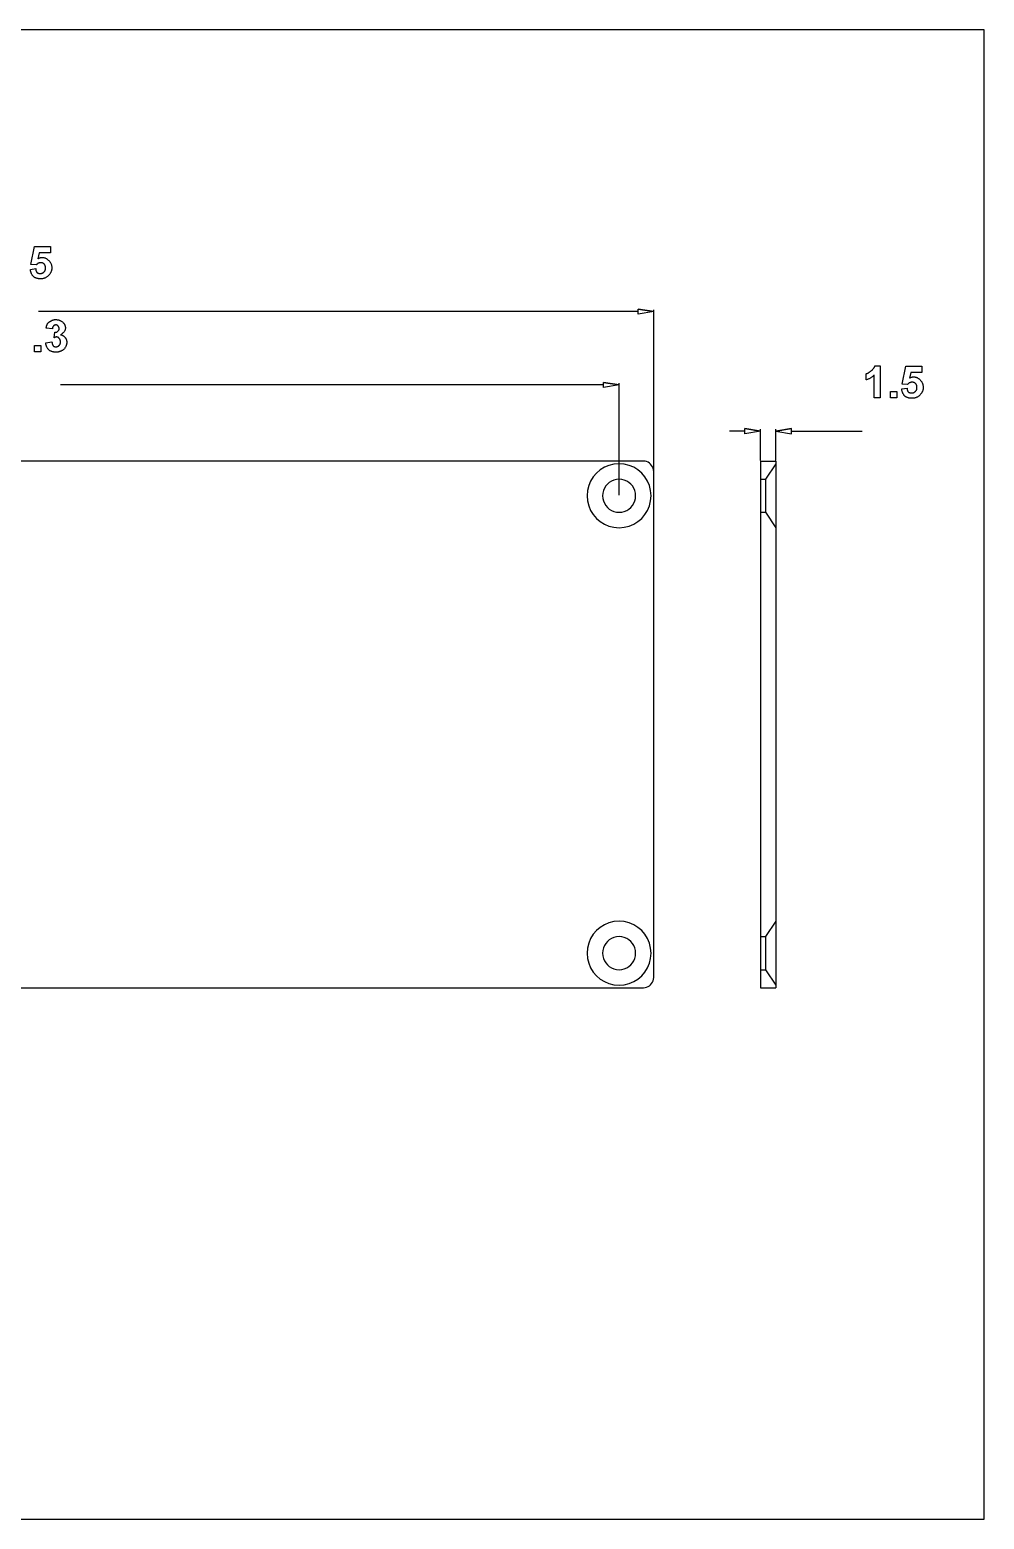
# Model space of a CAD drawing. Extents: x 0 to 21.1, y 0 to 5.7.
# Drawn here: x 17.56 to 21.12, y 0 to 5.56 of the extents above; entities that cross this region are included whole.
import ezdxf

# ---------------------------------------------------------------- set-up
doc = ezdxf.new("R2010")
doc.units = 0
doc.header["$MEASUREMENT"] = 0
doc.linetypes.add('AUSGEZOGEN', pattern=[0])
doc.layers.get('0').update_dxf_attribs({"linetype": 'AUSGEZOGEN'})

msp = doc.modelspace()

# ---------------------------------------------------------------- linework, layer by layer
for points in [[(0, 0), (21.125, 0), (21.125, 0), (21.125, 5.5556), (21.125, 5.5556), (0, 5.5556), (0, 0)], [(17.5664, 4.6616), (17.5864, 4.665), (17.5864, 4.665), (17.5864, 4.6637), (17.5864, 4.6637), (17.5864, 4.6625), (17.5864, 4.6625), (17.5865, 4.6614), (17.5865, 4.6614), (17.5867, 4.6603), (17.5867, 4.6603), (17.5868, 4.6592), (17.5868, 4.6592), (17.5871, 4.6582), (17.5871, 4.6582), (17.5873, 4.6572), (17.5873, 4.6572), (17.5876, 4.6562), (17.5876, 4.6562), (17.5879, 4.6553), (17.5879, 4.6553), (17.5883, 4.6544), (17.5883, 4.6544), (17.5887, 4.6536), (17.5887, 4.6536), (17.5892, 4.6528), (17.5892, 4.6528), (17.5897, 4.652), (17.5897, 4.652), (17.5902, 4.6513), (17.5902, 4.6513), (17.5908, 4.6506), (17.5908, 4.6506), (17.5914, 4.65), (17.5914, 4.65), (17.592, 4.6495), (17.592, 4.6495), (17.5926, 4.6492), (17.5926, 4.6492), (17.5933, 4.6488), (17.5933, 4.6488), (17.594, 4.6485), (17.594, 4.6485), (17.5946, 4.6482), (17.5946, 4.6482), (17.5953, 4.6479), (17.5953, 4.6479), (17.5961, 4.6477), (17.5961, 4.6477), (17.5968, 4.6475), (17.5968, 4.6475), (17.5975, 4.6473), (17.5975, 4.6473), (17.5983, 4.6471), (17.5983, 4.6471), (17.599, 4.6469), (17.599, 4.6469), (17.5998, 4.6468), (17.5998, 4.6468), (17.6006, 4.6467), (17.6006, 4.6467), (17.6014, 4.6467), (17.6014, 4.6467), (17.6022, 4.6466), (17.6022, 4.6466), (17.603, 4.6466), (17.603, 4.6466), (17.6041, 4.6466), (17.6041, 4.6466), (17.6051, 4.6467), (17.6051, 4.6467), (17.606, 4.6468), (17.606, 4.6468), (17.607, 4.6469), (17.607, 4.6469), (17.6079, 4.6471), (17.6079, 4.6471), (17.6088, 4.6473), (17.6088, 4.6473), (17.6097, 4.6476), (17.6097, 4.6476), (17.6105, 4.6479), (17.6105, 4.6479), (17.6113, 4.6482), (17.6113, 4.6482), (17.6121, 4.6486), (17.6121, 4.6486), (17.6129, 4.649), (17.6129, 4.649), (17.6137, 4.6494), (17.6137, 4.6494), (17.6144, 4.6499), (17.6144, 4.6499), (17.6151, 4.6504), (17.6151, 4.6504), (17.6157, 4.651), (17.6157, 4.651), (17.6164, 4.6516), (17.6164, 4.6516), (17.6172, 4.6523), (17.6172, 4.6523), (17.6179, 4.6529), (17.6179, 4.6529), (17.6186, 4.6537), (17.6186, 4.6537), (17.6193, 4.6544), (17.6193, 4.6544), (17.6199, 4.6552), (17.6199, 4.6552), (17.6204, 4.6561), (17.6204, 4.6561), (17.6209, 4.657), (17.6209, 4.657), (17.6214, 4.6579), (17.6214, 4.6579), (17.6218, 4.6588), (17.6218, 4.6588), (17.6221, 4.6598), (17.6221, 4.6598), (17.6224, 4.6609), (17.6224, 4.6609), (17.6226, 4.6619), (17.6226, 4.6619), (17.6228, 4.663), (17.6228, 4.663), (17.6229, 4.6642), (17.6229, 4.6642), (17.623, 4.6654), (17.623, 4.6654), (17.623, 4.6666), (17.623, 4.6666), (17.623, 4.6678), (17.623, 4.6678), (17.6229, 4.669), (17.6229, 4.669), (17.6229, 4.6702), (17.6229, 4.6702), (17.6227, 4.6713), (17.6227, 4.6713), (17.6225, 4.6724), (17.6225, 4.6724), (17.6223, 4.6734), (17.6223, 4.6734), (17.6221, 4.6744), (17.6221, 4.6744), (17.6218, 4.6754), (17.6218, 4.6754), (17.6214, 4.6763), (17.6214, 4.6763), (17.6211, 4.6772), (17.6211, 4.6772), (17.6207, 4.678), (17.6207, 4.678), (17.6202, 4.6788), (17.6202, 4.6788), (17.6197, 4.6796), (17.6197, 4.6796), (17.6192, 4.6803), (17.6192, 4.6803), (17.6186, 4.681), (17.6186, 4.681), (17.618, 4.6816), (17.618, 4.6816), (17.6174, 4.6822), (17.6174, 4.6822), (17.6167, 4.6828), (17.6167, 4.6828), (17.616, 4.6833), (17.616, 4.6833), (17.6153, 4.6838), (17.6153, 4.6838), (17.6146, 4.6843), (17.6146, 4.6843), (17.6138, 4.6847), (17.6138, 4.6847), (17.613, 4.685), (17.613, 4.685), (17.6122, 4.6854), (17.6122, 4.6854), (17.6113, 4.6857), (17.6113, 4.6857), (17.6105, 4.6859), (17.6105, 4.6859), (17.6096, 4.6861), (17.6096, 4.6861), (17.6087, 4.6863), (17.6087, 4.6863), (17.6077, 4.6864), (17.6077, 4.6864), (17.6067, 4.6865), (17.6067, 4.6865), (17.6057, 4.6866), (17.6057, 4.6866), (17.6047, 4.6866), (17.6047, 4.6866), (17.6035, 4.6866), (17.6035, 4.6866), (17.6022, 4.6865), (17.6022, 4.6865), (17.6011, 4.6863), (17.6011, 4.6863), (17.5999, 4.6861), (17.5999, 4.6861), (17.5988, 4.6858), (17.5988, 4.6858), (17.5977, 4.6854), (17.5977, 4.6854), (17.5966, 4.685), (17.5966, 4.685), (17.5955, 4.6845), (17.5955, 4.6845), (17.5945, 4.684), (17.5945, 4.684), (17.5935, 4.6834), (17.5935, 4.6834), (17.5925, 4.6827), (17.5925, 4.6827), (17.5916, 4.6819), (17.5916, 4.6819), (17.5906, 4.6811), (17.5906, 4.6811), (17.5897, 4.6802), (17.5897, 4.6802), (17.5889, 4.6793), (17.5889, 4.6793), (17.588, 4.6783), (17.588, 4.6783), (17.568, 4.68), (17.568, 4.68), (17.5814, 4.7466), (17.5814, 4.7466), (17.6414, 4.7466), (17.6414, 4.7466), (17.6414, 4.7233), (17.6414, 4.7233), (17.5997, 4.7233), (17.5997, 4.7233), (17.5947, 4.7016), (17.5947, 4.7016), (17.5957, 4.7022), (17.5957, 4.7022), (17.5968, 4.7028), (17.5968, 4.7028), (17.5978, 4.7033), (17.5978, 4.7033), (17.5988, 4.7038), (17.5988, 4.7038), (17.5997, 4.7043), (17.5997, 4.7043), (17.6007, 4.7047), (17.6007, 4.7047), (17.6017, 4.705), (17.6017, 4.705), (17.6026, 4.7054), (17.6026, 4.7054), (17.6035, 4.7057), (17.6035, 4.7057), (17.6045, 4.7059), (17.6045, 4.7059), (17.6054, 4.7061), (17.6054, 4.7061), (17.6063, 4.7063), (17.6063, 4.7063), (17.6071, 4.7064), (17.6071, 4.7064), (17.608, 4.7065), (17.608, 4.7065), (17.6089, 4.7066), (17.6089, 4.7066), (17.6097, 4.7066), (17.6097, 4.7066), (17.6115, 4.7066), (17.6115, 4.7066), (17.6134, 4.7064), (17.6134, 4.7064), (17.6151, 4.7062), (17.6151, 4.7062), (17.6169, 4.7059), (17.6169, 4.7059), (17.6186, 4.7055), (17.6186, 4.7055), (17.6202, 4.705), (17.6202, 4.705), (17.6219, 4.7044), (17.6219, 4.7044), (17.6234, 4.7037), (17.6234, 4.7037), (17.625, 4.7029), (17.625, 4.7029), (17.6265, 4.7021), (17.6265, 4.7021), (17.628, 4.7011), (17.628, 4.7011), (17.6294, 4.7001), (17.6294, 4.7001), (17.6308, 4.6989), (17.6308, 4.6989), (17.6321, 4.6977), (17.6321, 4.6977), (17.6334, 4.6964), (17.6334, 4.6964), (17.6347, 4.695), (17.6347, 4.695), (17.6361, 4.6937), (17.6361, 4.6937), (17.6374, 4.6923), (17.6374, 4.6923), (17.6387, 4.6909), (17.6387, 4.6909), (17.6398, 4.6894), (17.6398, 4.6894), (17.6408, 4.6879), (17.6408, 4.6879), (17.6418, 4.6863), (17.6418, 4.6863), (17.6427, 4.6846), (17.6427, 4.6846), (17.6434, 4.6829), (17.6434, 4.6829), (17.6441, 4.6811), (17.6441, 4.6811), (17.6447, 4.6792), (17.6447, 4.6792), (17.6452, 4.6773), (17.6452, 4.6773), (17.6456, 4.6753), (17.6456, 4.6753), (17.6459, 4.6732), (17.6459, 4.6732), (17.6462, 4.6711), (17.6462, 4.6711), (17.6463, 4.6689), (17.6463, 4.6689), (17.6464, 4.6666), (17.6464, 4.6666), (17.6463, 4.665), (17.6463, 4.665), (17.6462, 4.6633), (17.6462, 4.6633), (17.646, 4.6617), (17.646, 4.6617), (17.6457, 4.6601), (17.6457, 4.6601), (17.6454, 4.6584), (17.6454, 4.6584), (17.645, 4.6569), (17.645, 4.6569), (17.6444, 4.6553), (17.6444, 4.6553), (17.6439, 4.6537), (17.6439, 4.6537), (17.6432, 4.6521), (17.6432, 4.6521), (17.6425, 4.6506), (17.6425, 4.6506), (17.6416, 4.6491), (17.6416, 4.6491), (17.6407, 4.6476), (17.6407, 4.6476), (17.6398, 4.6461), (17.6398, 4.6461), (17.6387, 4.6446), (17.6387, 4.6446), (17.6376, 4.6431), (17.6376, 4.6431), (17.6364, 4.6416), (17.6364, 4.6416), (17.6349, 4.6398), (17.6349, 4.6398), (17.6333, 4.6381), (17.6333, 4.6381), (17.6317, 4.6365), (17.6317, 4.6365), (17.63, 4.6351), (17.63, 4.6351), (17.6283, 4.6337), (17.6283, 4.6337), (17.6264, 4.6325), (17.6264, 4.6325), (17.6246, 4.6314), (17.6246, 4.6314), (17.6226, 4.6304), (17.6226, 4.6304), (17.6206, 4.6295), (17.6206, 4.6295), (17.6185, 4.6287), (17.6185, 4.6287), (17.6164, 4.6281), (17.6164, 4.6281), (17.6142, 4.6276), (17.6142, 4.6276), (17.6119, 4.6271), (17.6119, 4.6271), (17.6096, 4.6269), (17.6096, 4.6269), (17.6072, 4.6267), (17.6072, 4.6267), (17.6047, 4.6266), (17.6047, 4.6266), (17.6026, 4.6267), (17.6026, 4.6267), (17.6006, 4.6267), (17.6006, 4.6267), (17.5987, 4.6269), (17.5987, 4.6269), (17.5968, 4.6271), (17.5968, 4.6271), (17.5949, 4.6274), (17.5949, 4.6274), (17.5931, 4.6278), (17.5931, 4.6278), (17.5914, 4.6282), (17.5914, 4.6282), (17.5897, 4.6287), (17.5897, 4.6287), (17.5881, 4.6293), (17.5881, 4.6293), (17.5865, 4.6299), (17.5865, 4.6299), (17.5849, 4.6306), (17.5849, 4.6306), (17.5834, 4.6313), (17.5834, 4.6313), (17.582, 4.6321), (17.582, 4.6321), (17.5806, 4.633), (17.5806, 4.633), (17.5793, 4.6339), (17.5793, 4.6339), (17.578, 4.635), (17.578, 4.635), (17.5768, 4.6362), (17.5768, 4.6362), (17.5757, 4.6376), (17.5757, 4.6376), (17.5746, 4.6389), (17.5746, 4.6389), (17.5735, 4.6404), (17.5735, 4.6404), (17.5726, 4.6419), (17.5726, 4.6419), (17.5717, 4.6434), (17.5717, 4.6434), (17.5709, 4.645), (17.5709, 4.645), (17.5701, 4.6466), (17.5701, 4.6466), (17.5694, 4.6483), (17.5694, 4.6483), (17.5688, 4.6501), (17.5688, 4.6501), (17.5682, 4.6519), (17.5682, 4.6519), (17.5677, 4.6537), (17.5677, 4.6537), (17.5673, 4.6556), (17.5673, 4.6556), (17.5669, 4.6576), (17.5669, 4.6576), (17.5666, 4.6596), (17.5666, 4.6596), (17.5664, 4.6616), (17.5664, 4.6616), (17.5664, 4.6616)], [(19.834, 4.5043), (17.5967, 4.5043)], [(19.834, 4.5139), (19.8918, 4.5043), (19.834, 4.5139), (19.8918, 4.5043), (19.8918, 4.5043), (19.834, 4.5139), (19.8918, 4.5043), (19.834, 4.4946), (19.834, 4.5139)], [(19.8918, 3.9105), (19.8918, 4.5112)], [(17.6238, 4.3881), (17.6471, 4.3914), (17.6471, 4.3914), (17.6471, 4.3902), (17.6471, 4.3902), (17.6472, 4.389), (17.6472, 4.389), (17.6473, 4.3878), (17.6473, 4.3878), (17.6474, 4.3867), (17.6474, 4.3867), (17.6476, 4.3856), (17.6476, 4.3856), (17.6478, 4.3846), (17.6478, 4.3846), (17.6481, 4.3836), (17.6481, 4.3836), (17.6484, 4.3826), (17.6484, 4.3826), (17.6487, 4.3817), (17.6487, 4.3817), (17.6491, 4.3809), (17.6491, 4.3809), (17.6495, 4.38), (17.6495, 4.38), (17.6499, 4.3792), (17.6499, 4.3792), (17.6504, 4.3784), (17.6504, 4.3784), (17.6509, 4.3777), (17.6509, 4.3777), (17.6515, 4.377), (17.6515, 4.377), (17.6521, 4.3764), (17.6521, 4.3764), (17.6526, 4.376), (17.6526, 4.376), (17.653, 4.3756), (17.653, 4.3756), (17.6535, 4.3753), (17.6535, 4.3753), (17.654, 4.3749), (17.654, 4.3749), (17.6545, 4.3746), (17.6545, 4.3746), (17.6551, 4.3744), (17.6551, 4.3744), (17.6557, 4.3741), (17.6557, 4.3741), (17.6563, 4.3739), (17.6563, 4.3739), (17.6569, 4.3737), (17.6569, 4.3737), (17.6576, 4.3735), (17.6576, 4.3735), (17.6583, 4.3734), (17.6583, 4.3734), (17.659, 4.3733), (17.659, 4.3733), (17.6597, 4.3732), (17.6597, 4.3732), (17.6605, 4.3731), (17.6605, 4.3731), (17.6613, 4.3731), (17.6613, 4.3731), (17.6621, 4.3731), (17.6621, 4.3731), (17.6629, 4.3731), (17.6629, 4.3731), (17.6638, 4.3731), (17.6638, 4.3731), (17.6646, 4.3732), (17.6646, 4.3732), (17.6654, 4.3734), (17.6654, 4.3734), (17.6661, 4.3736), (17.6661, 4.3736), (17.6669, 4.3738), (17.6669, 4.3738), (17.6676, 4.374), (17.6676, 4.374), (17.6684, 4.3743), (17.6684, 4.3743), (17.6691, 4.3746), (17.6691, 4.3746), (17.6698, 4.375), (17.6698, 4.375), (17.6705, 4.3754), (17.6705, 4.3754), (17.6712, 4.3759), (17.6712, 4.3759), (17.6719, 4.3764), (17.6719, 4.3764), (17.6725, 4.3769), (17.6725, 4.3769), (17.6732, 4.3775), (17.6732, 4.3775), (17.6738, 4.3781), (17.6738, 4.3781), (17.6744, 4.3787), (17.6744, 4.3787), (17.675, 4.3794), (17.675, 4.3794), (17.6755, 4.3801), (17.6755, 4.3801), (17.676, 4.3808), (17.676, 4.3808), (17.6764, 4.3815), (17.6764, 4.3815), (17.6768, 4.3823), (17.6768, 4.3823), (17.6772, 4.3831), (17.6772, 4.3831), (17.6775, 4.3839), (17.6775, 4.3839), (17.6778, 4.3847), (17.6778, 4.3847), (17.6781, 4.3856), (17.6781, 4.3856), (17.6783, 4.3865), (17.6783, 4.3865), (17.6785, 4.3874), (17.6785, 4.3874), (17.6786, 4.3884), (17.6786, 4.3884), (17.6787, 4.3894), (17.6787, 4.3894), (17.6788, 4.3904), (17.6788, 4.3904), (17.6788, 4.3914), (17.6788, 4.3914), (17.6788, 4.3924), (17.6788, 4.3924), (17.6787, 4.3934), (17.6787, 4.3934), (17.6786, 4.3944), (17.6786, 4.3944), (17.6785, 4.3954), (17.6785, 4.3954), (17.6783, 4.3963), (17.6783, 4.3963), (17.6781, 4.3972), (17.6781, 4.3972), (17.6778, 4.3981), (17.6778, 4.3981), (17.6775, 4.3989), (17.6775, 4.3989), (17.6772, 4.3997), (17.6772, 4.3997), (17.6768, 4.4005), (17.6768, 4.4005), (17.6764, 4.4013), (17.6764, 4.4013), (17.676, 4.402), (17.676, 4.402), (17.6755, 4.4027), (17.6755, 4.4027), (17.675, 4.4034), (17.675, 4.4034), (17.6744, 4.4041), (17.6744, 4.4041), (17.6738, 4.4047), (17.6738, 4.4047), (17.6734, 4.4053), (17.6734, 4.4053), (17.6729, 4.4059), (17.6729, 4.4059), (17.6724, 4.4064), (17.6724, 4.4064), (17.6719, 4.4069), (17.6719, 4.4069), (17.6714, 4.4074), (17.6714, 4.4074), (17.6708, 4.4078), (17.6708, 4.4078), (17.6702, 4.4082), (17.6702, 4.4082), (17.6696, 4.4085), (17.6696, 4.4085), (17.669, 4.4088), (17.669, 4.4088), (17.6683, 4.409), (17.6683, 4.409), (17.6676, 4.4092), (17.6676, 4.4092), (17.6669, 4.4094), (17.6669, 4.4094), (17.6662, 4.4096), (17.6662, 4.4096), (17.6654, 4.4097), (17.6654, 4.4097), (17.6646, 4.4097), (17.6646, 4.4097), (17.6638, 4.4097), (17.6638, 4.4097), (17.6634, 4.4097), (17.6634, 4.4097), (17.6629, 4.4097), (17.6629, 4.4097), (17.6625, 4.4096), (17.6625, 4.4096), (17.662, 4.4095), (17.662, 4.4095), (17.6615, 4.4094), (17.6615, 4.4094), (17.6611, 4.4093), (17.6611, 4.4093), (17.6606, 4.4091), (17.6606, 4.4091), (17.66, 4.4089), (17.66, 4.4089), (17.6595, 4.4087), (17.6595, 4.4087), (17.659, 4.4084), (17.659, 4.4084), (17.6584, 4.4082), (17.6584, 4.4082), (17.6579, 4.4079), (17.6579, 4.4079), (17.6573, 4.4075), (17.6573, 4.4075), (17.6567, 4.4072), (17.6567, 4.4072), (17.6561, 4.4068), (17.6561, 4.4068), (17.6555, 4.4064), (17.6555, 4.4064), (17.6571, 4.4281), (17.6571, 4.4281), (17.6581, 4.4279), (17.6581, 4.4279), (17.6591, 4.4278), (17.6591, 4.4278), (17.6601, 4.4277), (17.6601, 4.4277), (17.661, 4.4276), (17.661, 4.4276), (17.6618, 4.4277), (17.6618, 4.4277), (17.6627, 4.4278), (17.6627, 4.4278), (17.6635, 4.4279), (17.6635, 4.4279), (17.6642, 4.4281), (17.6642, 4.4281), (17.6649, 4.4283), (17.6649, 4.4283), (17.6656, 4.4286), (17.6656, 4.4286), (17.6662, 4.4289), (17.6662, 4.4289), (17.6668, 4.4293), (17.6668, 4.4293), (17.6674, 4.4298), (17.6674, 4.4298), (17.6679, 4.4303), (17.6679, 4.4303), (17.6684, 4.4308), (17.6684, 4.4308), (17.6688, 4.4314), (17.6688, 4.4314), (17.6694, 4.4318), (17.6694, 4.4318), (17.67, 4.4323), (17.67, 4.4323), (17.6705, 4.4328), (17.6705, 4.4328), (17.671, 4.4333), (17.671, 4.4333), (17.6714, 4.4338), (17.6714, 4.4338), (17.6718, 4.4344), (17.6718, 4.4344), (17.6722, 4.435), (17.6722, 4.435), (17.6725, 4.4356), (17.6725, 4.4356), (17.6728, 4.4362), (17.6728, 4.4362), (17.6731, 4.4369), (17.6731, 4.4369), (17.6733, 4.4376), (17.6733, 4.4376), (17.6735, 4.4383), (17.6735, 4.4383), (17.6736, 4.439), (17.6736, 4.439), (17.6737, 4.4398), (17.6737, 4.4398), (17.6738, 4.4406), (17.6738, 4.4406), (17.6738, 4.4414), (17.6738, 4.4414), (17.6738, 4.442), (17.6738, 4.442), (17.6737, 4.4426), (17.6737, 4.4426), (17.6737, 4.4432), (17.6737, 4.4432), (17.6736, 4.4438), (17.6736, 4.4438), (17.6735, 4.4444), (17.6735, 4.4444), (17.6733, 4.4449), (17.6733, 4.4449), (17.6732, 4.4455), (17.6732, 4.4455), (17.673, 4.446), (17.673, 4.446), (17.6727, 4.4465), (17.6727, 4.4465), (17.6725, 4.447), (17.6725, 4.447), (17.6722, 4.4475), (17.6722, 4.4475), (17.6719, 4.448), (17.6719, 4.448), (17.6716, 4.4484), (17.6716, 4.4484), (17.6712, 4.4489), (17.6712, 4.4489), (17.6709, 4.4493), (17.6709, 4.4493), (17.6705, 4.4497), (17.6705, 4.4497), (17.67, 4.4503), (17.67, 4.4503), (17.6696, 4.4509), (17.6696, 4.4509), (17.6691, 4.4514), (17.6691, 4.4514), (17.6687, 4.4519), (17.6687, 4.4519), (17.6682, 4.4524), (17.6682, 4.4524), (17.6677, 4.4528), (17.6677, 4.4528), (17.6672, 4.4532), (17.6672, 4.4532), (17.6667, 4.4535), (17.6667, 4.4535), (17.6662, 4.4538), (17.6662, 4.4538), (17.6656, 4.454), (17.6656, 4.454), (17.6651, 4.4542), (17.6651, 4.4542), (17.6645, 4.4544), (17.6645, 4.4544), (17.6639, 4.4546), (17.6639, 4.4546), (17.6633, 4.4547), (17.6633, 4.4547), (17.6627, 4.4547), (17.6627, 4.4547), (17.6621, 4.4547), (17.6621, 4.4547), (17.6613, 4.4547), (17.6613, 4.4547), (17.6605, 4.4547), (17.6605, 4.4547), (17.6597, 4.4546), (17.6597, 4.4546), (17.659, 4.4544), (17.659, 4.4544), (17.6583, 4.4542), (17.6583, 4.4542), (17.6576, 4.454), (17.6576, 4.454), (17.6569, 4.4538), (17.6569, 4.4538), (17.6563, 4.4535), (17.6563, 4.4535), (17.6557, 4.4532), (17.6557, 4.4532), (17.6551, 4.4528), (17.6551, 4.4528), (17.6545, 4.4524), (17.6545, 4.4524), (17.654, 4.4519), (17.654, 4.4519), (17.6535, 4.4514), (17.6535, 4.4514), (17.653, 4.4509), (17.653, 4.4509), (17.6526, 4.4503), (17.6526, 4.4503), (17.6521, 4.4497), (17.6521, 4.4497), (17.6517, 4.4493), (17.6517, 4.4493), (17.6513, 4.4488), (17.6513, 4.4488), (17.651, 4.4484), (17.651, 4.4484), (17.6507, 4.4479), (17.6507, 4.4479), (17.6504, 4.4473), (17.6504, 4.4473), (17.6501, 4.4468), (17.6501, 4.4468), (17.6498, 4.4462), (17.6498, 4.4462), (17.6496, 4.4456), (17.6496, 4.4456), (17.6494, 4.4449), (17.6494, 4.4449), (17.6493, 4.4443), (17.6493, 4.4443), (17.6491, 4.4436), (17.6491, 4.4436), (17.649, 4.4429), (17.649, 4.4429), (17.6489, 4.4421), (17.6489, 4.4421), (17.6488, 4.4413), (17.6488, 4.4413), (17.6488, 4.4406), (17.6488, 4.4406), (17.6488, 4.4397), (17.6488, 4.4397), (17.6255, 4.4431), (17.6255, 4.4431), (17.6257, 4.4443), (17.6257, 4.4443), (17.6259, 4.4455), (17.6259, 4.4455), (17.6261, 4.4467), (17.6261, 4.4467), (17.6264, 4.4479), (17.6264, 4.4479), (17.6267, 4.449), (17.6267, 4.449), (17.6269, 4.4501), (17.6269, 4.4501), (17.6272, 4.4512), (17.6272, 4.4512), (17.6275, 4.4522), (17.6275, 4.4522), (17.6279, 4.4533), (17.6279, 4.4533), (17.6282, 4.4543), (17.6282, 4.4543), (17.6285, 4.4552), (17.6285, 4.4552), (17.6289, 4.4562), (17.6289, 4.4562), (17.6293, 4.4571), (17.6293, 4.4571), (17.6296, 4.458), (17.6296, 4.458), (17.63, 4.4589), (17.63, 4.4589), (17.6305, 4.4597), (17.6305, 4.4597), (17.6311, 4.4606), (17.6311, 4.4606), (17.6318, 4.4613), (17.6318, 4.4613), (17.6324, 4.4621), (17.6324, 4.4621), (17.6332, 4.4629), (17.6332, 4.4629), (17.6339, 4.4636), (17.6339, 4.4636), (17.6347, 4.4643), (17.6347, 4.4643), (17.6355, 4.4649), (17.6355, 4.4649), (17.6363, 4.4656), (17.6363, 4.4656), (17.6371, 4.4662), (17.6371, 4.4662), (17.638, 4.4668), (17.638, 4.4668), (17.6389, 4.4673), (17.6389, 4.4673), (17.6398, 4.4679), (17.6398, 4.4679), (17.6408, 4.4684), (17.6408, 4.4684), (17.6418, 4.4688), (17.6418, 4.4688), (17.6428, 4.4693), (17.6428, 4.4693), (17.6438, 4.4697), (17.6438, 4.4697), (17.6448, 4.4703), (17.6448, 4.4703), (17.6459, 4.4709), (17.6459, 4.4709), (17.6469, 4.4714), (17.6469, 4.4714), (17.648, 4.4719), (17.648, 4.4719), (17.649, 4.4724), (17.649, 4.4724), (17.65, 4.4728), (17.65, 4.4728), (17.6511, 4.4732), (17.6511, 4.4732), (17.6521, 4.4735), (17.6521, 4.4735), (17.6532, 4.4738), (17.6532, 4.4738), (17.6542, 4.474), (17.6542, 4.474), (17.6552, 4.4742), (17.6552, 4.4742), (17.6563, 4.4744), (17.6563, 4.4744), (17.6573, 4.4746), (17.6573, 4.4746), (17.6584, 4.4747), (17.6584, 4.4747), (17.6594, 4.4747), (17.6594, 4.4747), (17.6605, 4.4747), (17.6605, 4.4747), (17.6625, 4.4747), (17.6625, 4.4747), (17.6645, 4.4746), (17.6645, 4.4746), (17.6665, 4.4743), (17.6665, 4.4743), (17.6685, 4.474), (17.6685, 4.474), (17.6704, 4.4736), (17.6704, 4.4736), (17.6723, 4.4731), (17.6723, 4.4731), (17.6741, 4.4725), (17.6741, 4.4725), (17.6759, 4.4718), (17.6759, 4.4718), (17.6776, 4.471), (17.6776, 4.471), (17.6793, 4.4702), (17.6793, 4.4702), (17.681, 4.4692), (17.681, 4.4692), (17.6826, 4.4682), (17.6826, 4.4682), (17.6842, 4.467), (17.6842, 4.467), (17.6858, 4.4658), (17.6858, 4.4658), (17.6873, 4.4645), (17.6873, 4.4645), (17.6888, 4.4631), (17.6888, 4.4631), (17.6898, 4.462), (17.6898, 4.462), (17.6907, 4.4609), (17.6907, 4.4609), (17.6916, 4.4598), (17.6916, 4.4598), (17.6924, 4.4587), (17.6924, 4.4587), (17.6932, 4.4575), (17.6932, 4.4575), (17.6939, 4.4563), (17.6939, 4.4563), (17.6945, 4.4551), (17.6945, 4.4551), (17.695, 4.4539), (17.695, 4.4539), (17.6955, 4.4526), (17.6955, 4.4526), (17.6959, 4.4513), (17.6959, 4.4513), (17.6963, 4.45), (17.6963, 4.45), (17.6966, 4.4487), (17.6966, 4.4487), (17.6968, 4.4473), (17.6968, 4.4473), (17.697, 4.4459), (17.697, 4.4459), (17.6971, 4.4445), (17.6971, 4.4445), (17.6971, 4.4431), (17.6971, 4.4431), (17.697, 4.4412), (17.697, 4.4412), (17.6968, 4.4394), (17.6968, 4.4394), (17.6965, 4.4376), (17.6965, 4.4376), (17.696, 4.4359), (17.696, 4.4359), (17.6953, 4.4342), (17.6953, 4.4342), (17.6945, 4.4325), (17.6945, 4.4325), (17.6936, 4.4309), (17.6936, 4.4309), (17.6925, 4.4293), (17.6925, 4.4293), (17.6913, 4.4278), (17.6913, 4.4278), (17.69, 4.4263), (17.69, 4.4263), (17.6885, 4.4248), (17.6885, 4.4248), (17.6868, 4.4234), (17.6868, 4.4234), (17.685, 4.422), (17.685, 4.422), (17.6831, 4.4206), (17.6831, 4.4206), (17.681, 4.4193), (17.681, 4.4193), (17.6788, 4.4181), (17.6788, 4.4181), (17.68, 4.4178), (17.68, 4.4178), (17.6812, 4.4175), (17.6812, 4.4175), (17.6824, 4.4172), (17.6824, 4.4172), (17.6836, 4.4168), (17.6836, 4.4168), (17.6847, 4.4164), (17.6847, 4.4164), (17.6858, 4.4159), (17.6858, 4.4159), (17.6869, 4.4153), (17.6869, 4.4153), (17.688, 4.4147), (17.688, 4.4147), (17.689, 4.4141), (17.689, 4.4141), (17.69, 4.4134), (17.69, 4.4134), (17.691, 4.4126), (17.691, 4.4126), (17.6919, 4.4118), (17.6919, 4.4118), (17.6928, 4.411), (17.6928, 4.411), (17.6937, 4.41), (17.6937, 4.41), (17.6946, 4.4091), (17.6946, 4.4091), (17.6955, 4.4081), (17.6955, 4.4081), (17.6963, 4.4072), (17.6963, 4.4072), (17.697, 4.4063), (17.697, 4.4063), (17.6977, 4.4054), (17.6977, 4.4054), (17.6984, 4.4044), (17.6984, 4.4044), (17.699, 4.4034), (17.699, 4.4034), (17.6995, 4.4024), (17.6995, 4.4024), (17.7, 4.4013), (17.7, 4.4013), (17.7005, 4.4001), (17.7005, 4.4001), (17.7008, 4.399), (17.7008, 4.399), (17.7012, 4.3978), (17.7012, 4.3978), (17.7015, 4.3965), (17.7015, 4.3965), (17.7017, 4.3953), (17.7017, 4.3953), (17.7019, 4.3939), (17.7019, 4.3939), (17.702, 4.3926), (17.702, 4.3926), (17.7021, 4.3912), (17.7021, 4.3912), (17.7021, 4.3897), (17.7021, 4.3897), (17.7021, 4.3879), (17.7021, 4.3879), (17.7019, 4.386), (17.7019, 4.386), (17.7017, 4.3842), (17.7017, 4.3842), (17.7014, 4.3824), (17.7014, 4.3824), (17.701, 4.3807), (17.701, 4.3807), (17.7005, 4.379), (17.7005, 4.379), (17.6999, 4.3772), (17.6999, 4.3772), (17.6992, 4.3756), (17.6992, 4.3756), (17.6984, 4.3739), (17.6984, 4.3739), (17.6976, 4.3723), (17.6976, 4.3723), (17.6966, 4.3707), (17.6966, 4.3707), (17.6956, 4.3691), (17.6956, 4.3691), (17.6944, 4.3676), (17.6944, 4.3676), (17.6932, 4.366), (17.6932, 4.366), (17.6919, 4.3645), (17.6919, 4.3645), (17.6905, 4.3631), (17.6905, 4.3631), (17.689, 4.3619), (17.689, 4.3619), (17.6875, 4.3607), (17.6875, 4.3607), (17.6859, 4.3597), (17.6859, 4.3597), (17.6843, 4.3587), (17.6843, 4.3587), (17.6827, 4.3578), (17.6827, 4.3578), (17.681, 4.357), (17.681, 4.357), (17.6793, 4.3562), (17.6793, 4.3562), (17.6775, 4.3556), (17.6775, 4.3556), (17.6757, 4.355), (17.6757, 4.355), (17.6739, 4.3545), (17.6739, 4.3545), (17.672, 4.354), (17.672, 4.354), (17.6701, 4.3537), (17.6701, 4.3537), (17.6682, 4.3534), (17.6682, 4.3534), (17.6662, 4.3532), (17.6662, 4.3532), (17.6642, 4.3531), (17.6642, 4.3531), (17.6621, 4.3531), (17.6621, 4.3531), (17.6601, 4.3531), (17.6601, 4.3531), (17.6581, 4.3532), (17.6581, 4.3532), (17.6561, 4.3534), (17.6561, 4.3534), (17.6542, 4.3536), (17.6542, 4.3536), (17.6524, 4.3539), (17.6524, 4.3539), (17.6506, 4.3542), (17.6506, 4.3542), (17.6488, 4.3547), (17.6488, 4.3547), (17.6471, 4.3551), (17.6471, 4.3551), (17.6455, 4.3557), (17.6455, 4.3557), (17.6439, 4.3563), (17.6439, 4.3563), (17.6424, 4.357), (17.6424, 4.357), (17.6409, 4.3578), (17.6409, 4.3578), (17.6394, 4.3586), (17.6394, 4.3586), (17.6381, 4.3594), (17.6381, 4.3594), (17.6367, 4.3604), (17.6367, 4.3604), (17.6355, 4.3614), (17.6355, 4.3614), (17.6342, 4.3627), (17.6342, 4.3627), (17.6331, 4.364), (17.6331, 4.364), (17.632, 4.3654), (17.632, 4.3654), (17.631, 4.3668), (17.631, 4.3668), (17.63, 4.3683), (17.63, 4.3683), (17.6291, 4.3698), (17.6291, 4.3698), (17.6283, 4.3714), (17.6283, 4.3714), (17.6275, 4.3731), (17.6275, 4.3731), (17.6268, 4.3748), (17.6268, 4.3748), (17.6262, 4.3765), (17.6262, 4.3765), (17.6256, 4.3783), (17.6256, 4.3783), (17.6251, 4.3801), (17.6251, 4.3801), (17.6247, 4.3821), (17.6247, 4.3821), (17.6243, 4.384), (17.6243, 4.384), (17.624, 4.386), (17.624, 4.386), (17.6238, 4.3881), (17.6238, 4.3881), (17.6238, 4.3881)], [(17.5821, 4.3547), (17.5821, 4.3781), (17.5821, 4.3781), (17.6055, 4.3781), (17.6055, 4.3781), (17.6055, 4.3547), (17.6055, 4.3547), (17.5821, 4.3547)], [(20.7373, 4.1826), (20.714, 4.1826), (20.714, 4.1826), (20.714, 4.2676), (20.714, 4.2676), (20.7123, 4.266), (20.7123, 4.266), (20.7106, 4.2644), (20.7106, 4.2644), (20.7089, 4.2629), (20.7089, 4.2629), (20.7071, 4.2615), (20.7071, 4.2615), (20.7053, 4.2601), (20.7053, 4.2601), (20.7035, 4.2588), (20.7035, 4.2588), (20.7017, 4.2575), (20.7017, 4.2575), (20.6998, 4.2564), (20.6998, 4.2564), (20.6979, 4.2552), (20.6979, 4.2552), (20.696, 4.2542), (20.696, 4.2542), (20.6941, 4.2532), (20.6941, 4.2532), (20.6921, 4.2523), (20.6921, 4.2523), (20.6901, 4.2514), (20.6901, 4.2514), (20.6881, 4.2506), (20.6881, 4.2506), (20.6861, 4.2499), (20.6861, 4.2499), (20.684, 4.2493), (20.684, 4.2493), (20.684, 4.2726), (20.684, 4.2726), (20.685, 4.2728), (20.685, 4.2728), (20.6861, 4.2731), (20.6861, 4.2731), (20.6872, 4.2735), (20.6872, 4.2735), (20.6883, 4.2739), (20.6883, 4.2739), (20.6894, 4.2743), (20.6894, 4.2743), (20.6905, 4.2748), (20.6905, 4.2748), (20.6916, 4.2753), (20.6916, 4.2753), (20.6927, 4.2759), (20.6927, 4.2759), (20.6939, 4.2766), (20.6939, 4.2766), (20.6951, 4.2773), (20.6951, 4.2773), (20.6962, 4.278), (20.6962, 4.278), (20.6974, 4.2789), (20.6974, 4.2789), (20.6986, 4.2797), (20.6986, 4.2797), (20.6999, 4.2806), (20.6999, 4.2806), (20.7011, 4.2816), (20.7011, 4.2816), (20.7023, 4.2826), (20.7023, 4.2826), (20.7038, 4.2837), (20.7038, 4.2837), (20.7051, 4.2847), (20.7051, 4.2847), (20.7064, 4.2858), (20.7064, 4.2858), (20.7076, 4.287), (20.7076, 4.287), (20.7088, 4.2881), (20.7088, 4.2881), (20.7099, 4.2893), (20.7099, 4.2893), (20.7109, 4.2905), (20.7109, 4.2905), (20.7119, 4.2918), (20.7119, 4.2918), (20.7128, 4.293), (20.7128, 4.293), (20.7137, 4.2943), (20.7137, 4.2943), (20.7144, 4.2956), (20.7144, 4.2956), (20.7151, 4.297), (20.7151, 4.297), (20.7158, 4.2983), (20.7158, 4.2983), (20.7164, 4.2997), (20.7164, 4.2997), (20.7169, 4.3012), (20.7169, 4.3012), (20.7173, 4.3026), (20.7173, 4.3026), (20.7373, 4.3026), (20.7373, 4.3026), (20.7373, 4.1826)], [(20.8173, 4.2159), (20.8373, 4.2193), (20.8373, 4.2193), (20.8373, 4.218), (20.8373, 4.218), (20.8374, 4.2168), (20.8374, 4.2168), (20.8375, 4.2157), (20.8375, 4.2157), (20.8376, 4.2146), (20.8376, 4.2146), (20.8378, 4.2135), (20.8378, 4.2135), (20.838, 4.2125), (20.838, 4.2125), (20.8383, 4.2115), (20.8383, 4.2115), (20.8386, 4.2105), (20.8386, 4.2105), (20.8389, 4.2096), (20.8389, 4.2096), (20.8393, 4.2087), (20.8393, 4.2087), (20.8397, 4.2079), (20.8397, 4.2079), (20.8401, 4.2071), (20.8401, 4.2071), (20.8406, 4.2063), (20.8406, 4.2063), (20.8412, 4.2056), (20.8412, 4.2056), (20.8417, 4.2049), (20.8417, 4.2049), (20.8423, 4.2043), (20.8423, 4.2043), (20.843, 4.2039), (20.843, 4.2039), (20.8436, 4.2035), (20.8436, 4.2035), (20.8443, 4.2031), (20.8443, 4.2031), (20.8449, 4.2028), (20.8449, 4.2028), (20.8456, 4.2025), (20.8456, 4.2025), (20.8463, 4.2022), (20.8463, 4.2022), (20.847, 4.202), (20.847, 4.202), (20.8477, 4.2018), (20.8477, 4.2018), (20.8485, 4.2016), (20.8485, 4.2016), (20.8492, 4.2014), (20.8492, 4.2014), (20.85, 4.2013), (20.85, 4.2013), (20.8508, 4.2011), (20.8508, 4.2011), (20.8516, 4.2011), (20.8516, 4.2011), (20.8524, 4.201), (20.8524, 4.201), (20.8532, 4.2009), (20.8532, 4.2009), (20.854, 4.2009), (20.854, 4.2009), (20.855, 4.201), (20.855, 4.201), (20.856, 4.201), (20.856, 4.201), (20.857, 4.2011), (20.857, 4.2011), (20.858, 4.2012), (20.858, 4.2012), (20.8589, 4.2014), (20.8589, 4.2014), (20.8598, 4.2016), (20.8598, 4.2016), (20.8606, 4.2019), (20.8606, 4.2019), (20.8615, 4.2022), (20.8615, 4.2022), (20.8623, 4.2025), (20.8623, 4.2025), (20.8631, 4.2029), (20.8631, 4.2029), (20.8639, 4.2033), (20.8639, 4.2033), (20.8646, 4.2037), (20.8646, 4.2037), (20.8653, 4.2042), (20.8653, 4.2042), (20.866, 4.2048), (20.866, 4.2048), (20.8667, 4.2053), (20.8667, 4.2053), (20.8673, 4.2059), (20.8673, 4.2059), (20.8681, 4.2066), (20.8681, 4.2066), (20.8689, 4.2073), (20.8689, 4.2073), (20.8696, 4.208), (20.8696, 4.208), (20.8702, 4.2087), (20.8702, 4.2087), (20.8708, 4.2095), (20.8708, 4.2095), (20.8714, 4.2104), (20.8714, 4.2104), (20.8719, 4.2113), (20.8719, 4.2113), (20.8723, 4.2122), (20.8723, 4.2122), (20.8727, 4.2131), (20.8727, 4.2131), (20.8731, 4.2141), (20.8731, 4.2141), (20.8733, 4.2152), (20.8733, 4.2152), (20.8736, 4.2162), (20.8736, 4.2162), (20.8738, 4.2174), (20.8738, 4.2174), (20.8739, 4.2185), (20.8739, 4.2185), (20.874, 4.2197), (20.874, 4.2197), (20.874, 4.2209), (20.874, 4.2209), (20.874, 4.2222), (20.874, 4.2222), (20.8739, 4.2234), (20.8739, 4.2234), (20.8738, 4.2245), (20.8738, 4.2245), (20.8737, 4.2256), (20.8737, 4.2256), (20.8735, 4.2267), (20.8735, 4.2267), (20.8733, 4.2277), (20.8733, 4.2277), (20.873, 4.2287), (20.873, 4.2287), (20.8727, 4.2297), (20.8727, 4.2297), (20.8724, 4.2306), (20.8724, 4.2306), (20.872, 4.2315), (20.872, 4.2315), (20.8716, 4.2323), (20.8716, 4.2323), (20.8712, 4.2331), (20.8712, 4.2331), (20.8707, 4.2339), (20.8707, 4.2339), (20.8702, 4.2346), (20.8702, 4.2346), (20.8696, 4.2353), (20.8696, 4.2353), (20.869, 4.2359), (20.869, 4.2359), (20.8684, 4.2365), (20.8684, 4.2365), (20.8677, 4.2371), (20.8677, 4.2371), (20.867, 4.2376), (20.867, 4.2376), (20.8663, 4.2381), (20.8663, 4.2381), (20.8655, 4.2386), (20.8655, 4.2386), (20.8648, 4.239), (20.8648, 4.239), (20.864, 4.2394), (20.864, 4.2394), (20.8632, 4.2397), (20.8632, 4.2397), (20.8623, 4.24), (20.8623, 4.24), (20.8614, 4.2402), (20.8614, 4.2402), (20.8605, 4.2404), (20.8605, 4.2404), (20.8596, 4.2406), (20.8596, 4.2406), (20.8587, 4.2408), (20.8587, 4.2408), (20.8577, 4.2409), (20.8577, 4.2409), (20.8567, 4.2409), (20.8567, 4.2409), (20.8557, 4.2409), (20.8557, 4.2409), (20.8544, 4.2409), (20.8544, 4.2409), (20.8532, 4.2408), (20.8532, 4.2408), (20.852, 4.2406), (20.852, 4.2406), (20.8509, 4.2404), (20.8509, 4.2404), (20.8497, 4.2401), (20.8497, 4.2401), (20.8486, 4.2398), (20.8486, 4.2398), (20.8475, 4.2393), (20.8475, 4.2393), (20.8465, 4.2389), (20.8465, 4.2389), (20.8455, 4.2383), (20.8455, 4.2383), (20.8445, 4.2377), (20.8445, 4.2377), (20.8435, 4.237), (20.8435, 4.237), (20.8425, 4.2362), (20.8425, 4.2362), (20.8416, 4.2354), (20.8416, 4.2354), (20.8407, 4.2346), (20.8407, 4.2346), (20.8398, 4.2336), (20.8398, 4.2336), (20.839, 4.2326), (20.839, 4.2326), (20.819, 4.2343), (20.819, 4.2343), (20.8323, 4.3009), (20.8323, 4.3009), (20.8923, 4.3009), (20.8923, 4.3009), (20.8923, 4.2776), (20.8923, 4.2776), (20.8507, 4.2776), (20.8507, 4.2776), (20.8457, 4.2559), (20.8457, 4.2559), (20.8467, 4.2565), (20.8467, 4.2565), (20.8477, 4.2571), (20.8477, 4.2571), (20.8487, 4.2576), (20.8487, 4.2576), (20.8497, 4.2581), (20.8497, 4.2581), (20.8507, 4.2586), (20.8507, 4.2586), (20.8517, 4.259), (20.8517, 4.259), (20.8526, 4.2594), (20.8526, 4.2594), (20.8536, 4.2597), (20.8536, 4.2597), (20.8545, 4.26), (20.8545, 4.26), (20.8554, 4.2602), (20.8554, 4.2602), (20.8563, 4.2604), (20.8563, 4.2604), (20.8572, 4.2606), (20.8572, 4.2606), (20.8581, 4.2608), (20.8581, 4.2608), (20.859, 4.2609), (20.859, 4.2609), (20.8598, 4.2609), (20.8598, 4.2609), (20.8607, 4.2609), (20.8607, 4.2609), (20.8625, 4.2609), (20.8625, 4.2609), (20.8643, 4.2608), (20.8643, 4.2608), (20.8661, 4.2605), (20.8661, 4.2605), (20.8678, 4.2602), (20.8678, 4.2602), (20.8695, 4.2598), (20.8695, 4.2598), (20.8712, 4.2593), (20.8712, 4.2593), (20.8728, 4.2587), (20.8728, 4.2587), (20.8744, 4.258), (20.8744, 4.258), (20.876, 4.2572), (20.876, 4.2572), (20.8775, 4.2564), (20.8775, 4.2564), (20.8789, 4.2554), (20.8789, 4.2554), (20.8803, 4.2544), (20.8803, 4.2544), (20.8817, 4.2532), (20.8817, 4.2532), (20.8831, 4.252), (20.8831, 4.252), (20.8844, 4.2507), (20.8844, 4.2507), (20.8857, 4.2493), (20.8857, 4.2493), (20.8871, 4.248), (20.8871, 4.248), (20.8884, 4.2466), (20.8884, 4.2466), (20.8896, 4.2452), (20.8896, 4.2452), (20.8908, 4.2437), (20.8908, 4.2437), (20.8918, 4.2422), (20.8918, 4.2422), (20.8928, 4.2406), (20.8928, 4.2406), (20.8936, 4.2389), (20.8936, 4.2389), (20.8944, 4.2372), (20.8944, 4.2372), (20.8951, 4.2354), (20.8951, 4.2354), (20.8957, 4.2335), (20.8957, 4.2335), (20.8962, 4.2316), (20.8962, 4.2316), (20.8966, 4.2296), (20.8966, 4.2296), (20.8969, 4.2275), (20.8969, 4.2275), (20.8971, 4.2254), (20.8971, 4.2254), (20.8973, 4.2232), (20.8973, 4.2232), (20.8973, 4.2209), (20.8973, 4.2209), (20.8973, 4.2193), (20.8973, 4.2193), (20.8972, 4.2176), (20.8972, 4.2176), (20.897, 4.216), (20.897, 4.216), (20.8967, 4.2144), (20.8967, 4.2144), (20.8964, 4.2128), (20.8964, 4.2128), (20.8959, 4.2112), (20.8959, 4.2112), (20.8954, 4.2096), (20.8954, 4.2096), (20.8948, 4.208), (20.8948, 4.208), (20.8942, 4.2065), (20.8942, 4.2065), (20.8934, 4.2049), (20.8934, 4.2049), (20.8926, 4.2034), (20.8926, 4.2034), (20.8917, 4.2019), (20.8917, 4.2019), (20.8907, 4.2004), (20.8907, 4.2004), (20.8897, 4.1989), (20.8897, 4.1989), (20.8885, 4.1974), (20.8885, 4.1974), (20.8873, 4.1959), (20.8873, 4.1959), (20.8858, 4.1941), (20.8858, 4.1941), (20.8843, 4.1924), (20.8843, 4.1924), (20.8827, 4.1908), (20.8827, 4.1908), (20.881, 4.1894), (20.881, 4.1894), (20.8792, 4.188), (20.8792, 4.188), (20.8774, 4.1868), (20.8774, 4.1868), (20.8755, 4.1857), (20.8755, 4.1857), (20.8736, 4.1847), (20.8736, 4.1847), (20.8716, 4.1838), (20.8716, 4.1838), (20.8695, 4.183), (20.8695, 4.183), (20.8673, 4.1824), (20.8673, 4.1824), (20.8651, 4.1819), (20.8651, 4.1819), (20.8629, 4.1815), (20.8629, 4.1815), (20.8605, 4.1812), (20.8605, 4.1812), (20.8581, 4.181), (20.8581, 4.181), (20.8557, 4.1809), (20.8557, 4.1809), (20.8536, 4.181), (20.8536, 4.181), (20.8516, 4.1811), (20.8516, 4.1811), (20.8496, 4.1812), (20.8496, 4.1812), (20.8477, 4.1815), (20.8477, 4.1815), (20.8459, 4.1817), (20.8459, 4.1817), (20.8441, 4.1821), (20.8441, 4.1821), (20.8424, 4.1825), (20.8424, 4.1825), (20.8407, 4.183), (20.8407, 4.183), (20.839, 4.1836), (20.839, 4.1836), (20.8374, 4.1842), (20.8374, 4.1842), (20.8359, 4.1849), (20.8359, 4.1849), (20.8344, 4.1856), (20.8344, 4.1856), (20.833, 4.1864), (20.833, 4.1864), (20.8316, 4.1873), (20.8316, 4.1873), (20.8303, 4.1883), (20.8303, 4.1883), (20.829, 4.1893), (20.829, 4.1893), (20.8278, 4.1905), (20.8278, 4.1905), (20.8266, 4.1919), (20.8266, 4.1919), (20.8255, 4.1933), (20.8255, 4.1933), (20.8245, 4.1947), (20.8245, 4.1947), (20.8236, 4.1962), (20.8236, 4.1962), (20.8227, 4.1977), (20.8227, 4.1977), (20.8218, 4.1993), (20.8218, 4.1993), (20.8211, 4.2009), (20.8211, 4.2009), (20.8204, 4.2026), (20.8204, 4.2026), (20.8197, 4.2044), (20.8197, 4.2044), (20.8192, 4.2062), (20.8192, 4.2062), (20.8187, 4.208), (20.8187, 4.208), (20.8182, 4.2099), (20.8182, 4.2099), (20.8179, 4.2119), (20.8179, 4.2119), (20.8176, 4.2139), (20.8176, 4.2139), (20.8173, 4.2159), (20.8173, 4.2159), (20.8173, 4.2159)], [(19.705, 4.2307), (17.6789, 4.2307)], [(19.705, 4.2403), (19.7627, 4.2307), (19.705, 4.2403), (19.7627, 4.2307), (19.7627, 4.2307), (19.705, 4.2403), (19.7627, 4.2307), (19.705, 4.2211), (19.705, 4.2403)], [(19.7627, 3.82), (19.7627, 4.2376)], [(20.7757, 4.1826), (20.7757, 4.2059), (20.7757, 4.2059), (20.799, 4.2059), (20.799, 4.2059), (20.799, 4.1826), (20.799, 4.1826), (20.7757, 4.1826)], [(20.2322, 4.0586), (20.1744, 4.0586)], [(20.2322, 4.0682), (20.29, 4.0586), (20.2322, 4.0682), (20.29, 4.0586), (20.29, 4.0586), (20.2322, 4.0682), (20.29, 4.0586), (20.2322, 4.0489), (20.2322, 4.0682)], [(20.29, 3.9491), (20.29, 4.0655)], [(20.4055, 4.0682), (20.3477, 4.0586), (20.4055, 4.0682), (20.3477, 4.0586), (20.3477, 4.0586), (20.4055, 4.0682), (20.3477, 4.0586), (20.4055, 4.0489), (20.4055, 4.0682)], [(20.3477, 3.9491), (20.3477, 4.0655)], [(20.4055, 4.0586), (20.6698, 4.0586)], [(19.8533, 3.9467), (15.1155, 3.9467)], [(19.8918, 3.9081), (19.8913, 3.9144), (19.8898, 3.9203), (19.8875, 3.9258), (19.8843, 3.9309), (19.8805, 3.9354), (19.876, 3.9392), (19.871, 3.9424), (19.8654, 3.9447), (19.8595, 3.9461), (19.8533, 3.9467)], [(20.29, 3.9467), (20.3477, 3.9467)], [(20.29, 3.9467), (20.29, 1.9822)], [(20.3477, 3.9467), (20.3477, 1.9822)], [(19.6433, 3.8176), (19.6449, 3.7982), (19.6494, 3.7799), (19.6567, 3.7627), (19.6664, 3.7471), (19.6783, 3.7332), (19.6922, 3.7213), (19.7079, 3.7115), (19.725, 3.7043), (19.7434, 3.6998), (19.7627, 3.6982), (19.7627, 3.6982), (19.7821, 3.6998), (19.8005, 3.7043), (19.8176, 3.7115), (19.8333, 3.7213), (19.8472, 3.7332), (19.8591, 3.7471), (19.8688, 3.7627), (19.8761, 3.7799), (19.8806, 3.7982), (19.8821, 3.8176), (19.8821, 3.8176), (19.8806, 3.837), (19.8761, 3.8554), (19.8688, 3.8725), (19.8591, 3.8881), (19.8472, 3.9021), (19.8333, 3.914), (19.8176, 3.9237), (19.8005, 3.9309), (19.7821, 3.9355), (19.7627, 3.937), (19.7627, 3.937), (19.7434, 3.9355), (19.725, 3.9309), (19.7079, 3.9237), (19.6922, 3.914), (19.6783, 3.9021), (19.6664, 3.8881), (19.6567, 3.8725), (19.6494, 3.8554), (19.6449, 3.837), (19.6433, 3.8176)], [(19.8918, 2.0208), (19.8918, 3.9081)], [(20.3477, 3.937), (20.3092, 3.8792), (20.3092, 3.8792), (20.3092, 3.756), (20.3092, 3.756), (20.3477, 3.6982)], [(19.7011, 3.8176), (19.7019, 3.8076), (19.7043, 3.7981), (19.708, 3.7893), (19.713, 3.7812), (19.7192, 3.774), (19.7263, 3.7679), (19.7344, 3.7629), (19.7433, 3.7591), (19.7527, 3.7568), (19.7627, 3.756), (19.7627, 3.756), (19.7727, 3.7568), (19.7822, 3.7591), (19.7911, 3.7629), (19.7991, 3.7679), (19.8063, 3.774), (19.8125, 3.7812), (19.8175, 3.7893), (19.8212, 3.7981), (19.8236, 3.8076), (19.8244, 3.8176), (19.8244, 3.8176), (19.8236, 3.8276), (19.8212, 3.8371), (19.8175, 3.8459), (19.8125, 3.854), (19.8063, 3.8612), (19.7991, 3.8674), (19.7911, 3.8724), (19.7822, 3.8761), (19.7727, 3.8784), (19.7627, 3.8792), (19.7627, 3.8792), (19.7527, 3.8784), (19.7433, 3.8761), (19.7344, 3.8724), (19.7263, 3.8674), (19.7192, 3.8612), (19.713, 3.854), (19.708, 3.8459), (19.7043, 3.8371), (19.7019, 3.8276), (19.7011, 3.8176)], [(20.29, 3.8792), (20.3092, 3.8792)], [(20.29, 3.756), (20.3092, 3.756)], [(19.6433, 2.1113), (19.6449, 2.0919), (19.6494, 2.0735), (19.6567, 2.0564), (19.6664, 2.0408), (19.6783, 2.0268), (19.6922, 2.0149), (19.7079, 2.0052), (19.725, 1.998), (19.7434, 1.9934), (19.7627, 1.9919), (19.7627, 1.9919), (19.7821, 1.9934), (19.8005, 1.998), (19.8176, 2.0052), (19.8333, 2.0149), (19.8472, 2.0268), (19.8591, 2.0408), (19.8688, 2.0564), (19.8761, 2.0735), (19.8806, 2.0919), (19.8821, 2.1113), (19.8821, 2.1113), (19.8806, 2.1306), (19.8761, 2.149), (19.8688, 2.1661), (19.8591, 2.1818), (19.8472, 2.1957), (19.8333, 2.2076), (19.8176, 2.2173), (19.8005, 2.2246), (19.7821, 2.2291), (19.7627, 2.2307), (19.7627, 2.2307), (19.7434, 2.2291), (19.725, 2.2246), (19.7079, 2.2173), (19.6922, 2.2076), (19.6783, 2.1957), (19.6664, 2.1818), (19.6567, 2.1661), (19.6494, 2.149), (19.6449, 2.1306), (19.6433, 2.1113)], [(20.3477, 2.2307), (20.3092, 2.1729), (20.3092, 2.1729), (20.3092, 2.0496), (20.3092, 2.0496), (20.3477, 1.9919)], [(19.7011, 2.1113), (19.7019, 2.1013), (19.7043, 2.0918), (19.708, 2.0829), (19.713, 2.0749), (19.7192, 2.0677), (19.7263, 2.0615), (19.7344, 2.0565), (19.7433, 2.0528), (19.7527, 2.0504), (19.7627, 2.0496), (19.7627, 2.0496), (19.7727, 2.0504), (19.7822, 2.0528), (19.7911, 2.0565), (19.7991, 2.0615), (19.8063, 2.0677), (19.8125, 2.0749), (19.8175, 2.0829), (19.8212, 2.0918), (19.8236, 2.1013), (19.8244, 2.1113), (19.8244, 2.1113), (19.8236, 2.1213), (19.8212, 2.1307), (19.8175, 2.1396), (19.8125, 2.1477), (19.8063, 2.1548), (19.7991, 2.161), (19.7911, 2.166), (19.7822, 2.1698), (19.7727, 2.1721), (19.7627, 2.1729), (19.7627, 2.1729), (19.7527, 2.1721), (19.7433, 2.1698), (19.7344, 2.166), (19.7263, 2.161), (19.7192, 2.1548), (19.713, 2.1477), (19.708, 2.1396), (19.7043, 2.1307), (19.7019, 2.1213), (19.7011, 2.1113)], [(20.29, 2.1729), (20.3092, 2.1729)], [(19.8533, 1.9822), (19.8595, 1.9827), (19.8654, 1.9842), (19.871, 1.9865), (19.876, 1.9897), (19.8805, 1.9935), (19.8843, 1.998), (19.8875, 2.0031), (19.8898, 2.0086), (19.8913, 2.0145), (19.8918, 2.0208)], [(20.29, 2.0496), (20.3092, 2.0496)], [(15.1155, 1.9822), (19.8533, 1.9822)], [(20.29, 1.9822), (20.3477, 1.9822)]]:
    msp.add_lwpolyline(points)

doc.saveas('drawing.dxf')
